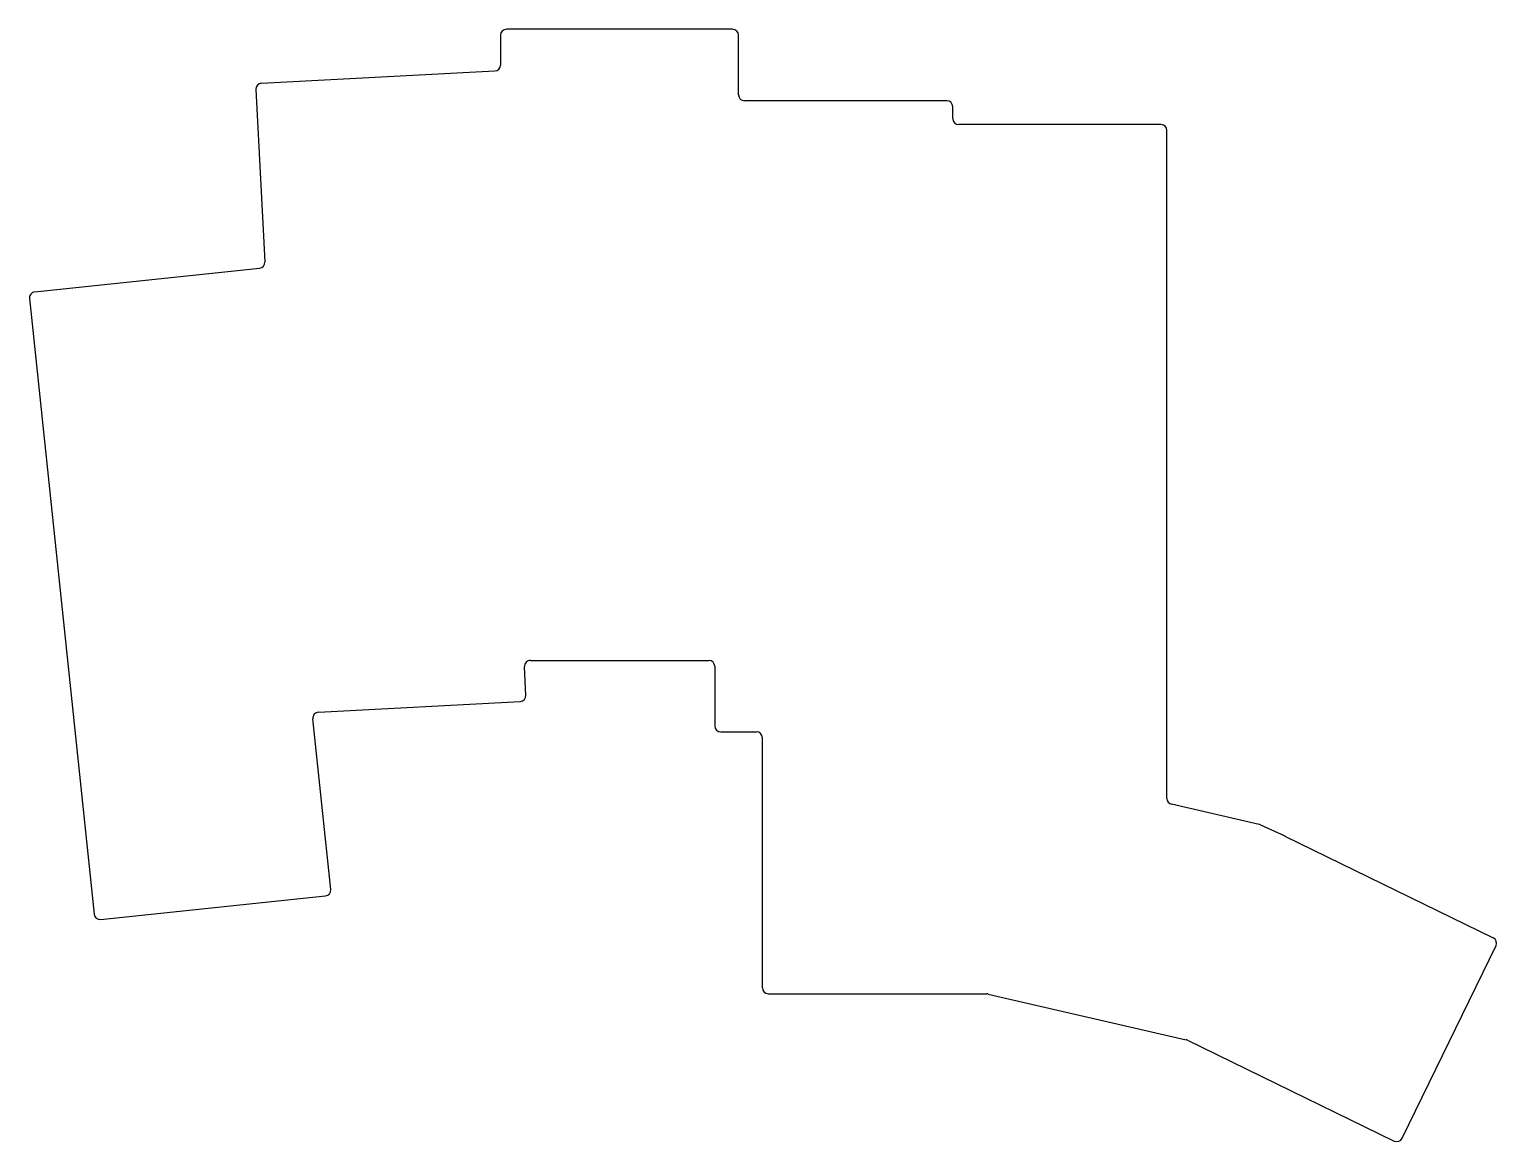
# Model space of a CAD drawing. Header units: millimetres. Extents: x 86 to 209, y -129 to -36.
import ezdxf

# ---------------------------------------------------------------- set-up
doc = ezdxf.new("R2010")
doc.units = ezdxf.units.MM

msp = doc.modelspace()

# ---------------------------------------------------------------- linework, layer by layer
for p, q in [((144.65, -35.68), (125.65, -35.68)), ((125.15, -36.18), (125.15, -38.68)), ((145.15, -41.18), (145.15, -36.18)), ((105.07, -40.21), (124.67, -39.18)), ((104.59, -40.73), (105.35, -55.22)), ((162.65, -41.68), (145.65, -41.68)), ((163.15, -43.18), (163.15, -42.18)), ((180.65, -43.68), (163.65, -43.68)), ((181.15, -100.27), (181.15, -44.18)), ((86.01, -57.73), (104.91, -55.74)), ((85.56, -58.28), (91, -110)), ((127.66, -88.68), (142.65, -88.68)), ((127.29, -91.61), (127.16, -89.21)), ((143.15, -89.18), (143.15, -94.18)), ((109.85, -93.03), (126.81, -92.14)), ((110.89, -107.91), (109.38, -93.58)), ((143.65, -94.68), (146.65, -94.68)), ((147.15, -116.18), (147.15, -95.18)), ((188.91, -102.46), (181.54, -100.76)), ((189.01, -102.49), (191.04, -103.42)), ((191.05, -103.43), (208.57, -111.97)), ((91.55, -110.44), (110.44, -108.45)), ((200.91, -128.82), (208.8, -112.64)), ((147.65, -116.68), (166.01, -116.68)), ((166.12, -116.7), (182.77, -120.54)), ((182.88, -120.58), (200.24, -129.05))]:
    msp.add_line(p, q)
for centre, start, end in [((125.65, -36.18), 90, 180), ((144.65, -36.18), 0, 90), ((124.65, -38.68), 273, 0), ((105.09, -40.7), 93, 183), ((145.65, -41.18), 180, 270), ((162.65, -42.18), 0, 90), ((163.65, -43.18), 180, 270), ((180.65, -44.18), 0, 90), ((104.85, -55.25), 276, 3), ((86.06, -58.23), 96, 186), ((127.66, -89.18), 90, 183), ((142.65, -89.18), 0, 90), ((126.79, -91.64), 273, 3), ((109.88, -93.53), 93, 186), ((143.65, -94.18), 180, 270), ((146.65, -95.18), 0, 90), ((181.65, -100.27), 180, 257), ((188.8, -102.95), 65.4286, 77), ((190.83, -103.88), 64, 65.4286), ((110.39, -107.96), 276, 6), ((91.49, -109.94), 186, 276), ((208.35, -112.42), 334, 64), ((147.65, -116.18), 180, 270), ((166.01, -117.18), 77, 90), ((182.66, -121.03), 64, 77), ((200.46, -128.6), 244, 334)]:
    msp.add_arc(centre, 0.5, start, end)

doc.saveas('drawing.dxf')
